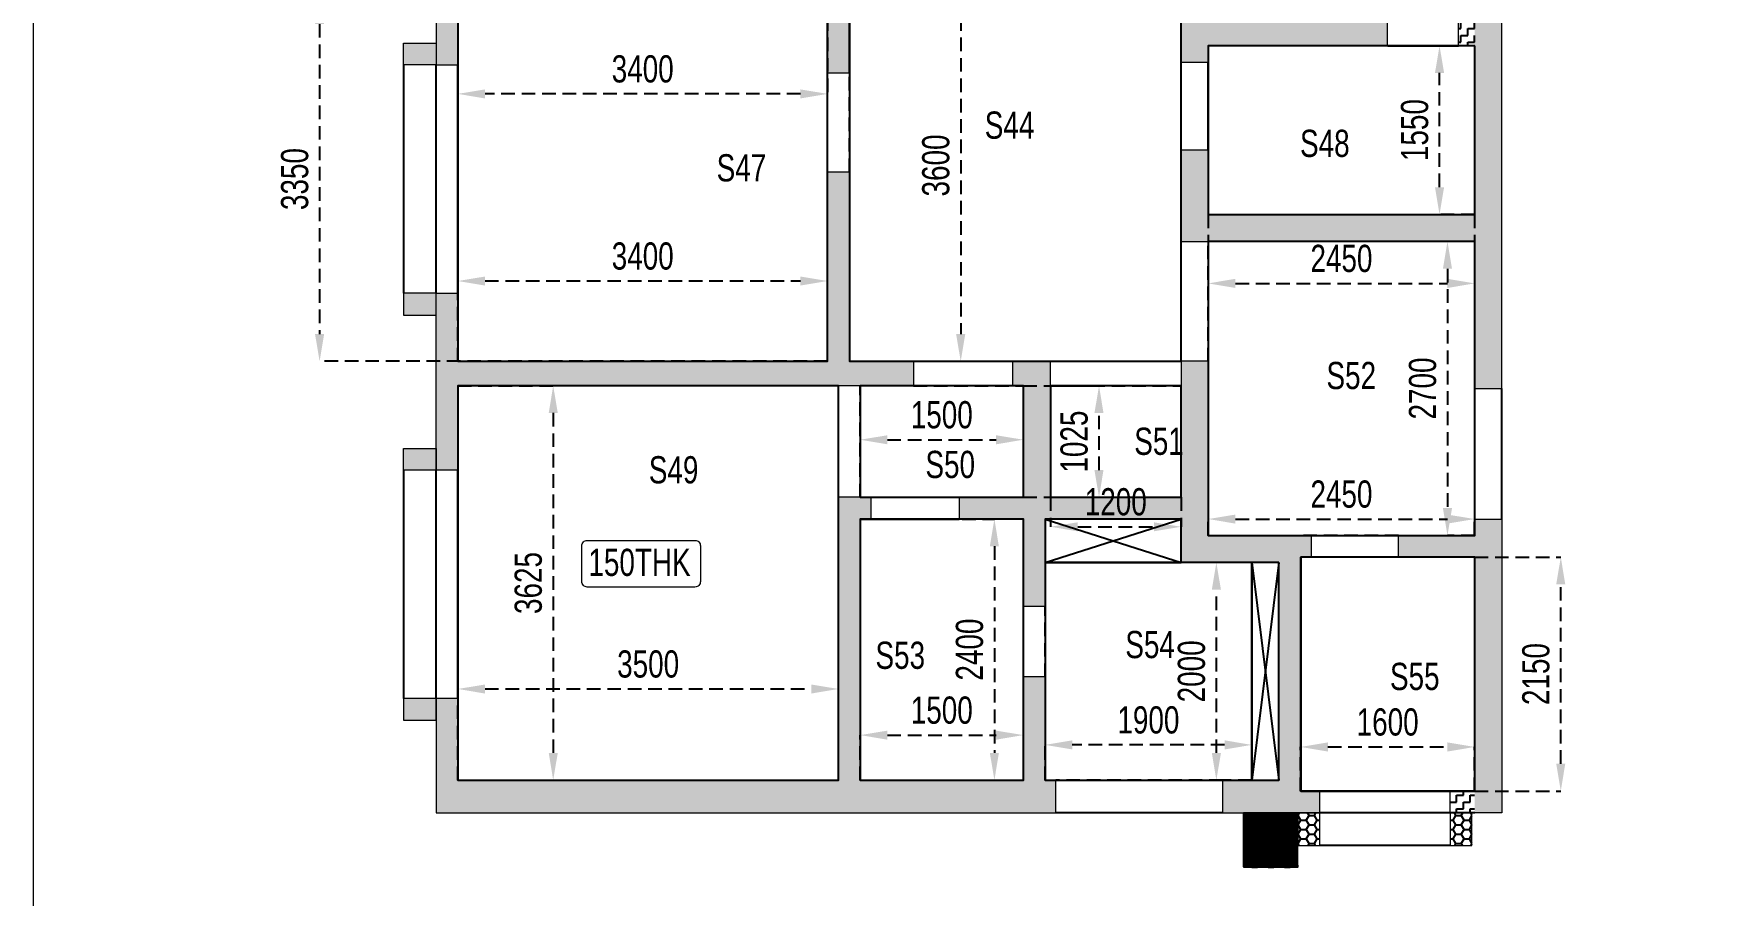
# Model space of a CAD drawing. Header units: millimetres. Extents: x 352 to 36305, y 188 to 51036.
# Drawn here: x 352 to 15754, y 17142 to 25065 of the extents above; entities that cross this region are included whole.
import ezdxf

# ---------------------------------------------------------------- set-up
doc = ezdxf.new("R2010")
doc.units = ezdxf.units.MM
doc.linetypes.add('HIDDEN', pattern=[0.375, 0.25, -0.125])
for name, color, linetype in [('$1$S-Non-Strl-RCW Hatch', 7, 'Continuous'), ('S-BEAM', 4, 'HIDDEN'), ('S-BEAM 1', 6, 'Continuous'), ('S-CUTOUT', 25, 'Continuous'), ('S-WALL HATCH', 251, 'Continuous')]:
    doc.layers.add(name, color=color, linetype=linetype)
for name, color, linetype, lineweight in [('A-ANNO-DIMS', 8, 'Continuous', 15), ("S-BEAM NO'S", 2, 'Continuous', 20), ('S-GENERAL', 252, 'Continuous', 20), ('s-text', 20, 'Continuous', 13), ('S-WALL', 100, 'Continuous', 20)]:
    doc.layers.add(name, color=color, linetype=linetype, lineweight=lineweight)
doc.styles.add('Dim.s & Anno.(Misc.)', font='ARIALN.TTF')
doc.styles.add('SOBHA', font='swisscl.ttf')
doc.dimstyles.new('S-100-2', dxfattribs={"dimscale": 100, "dimtxt": 2.5, "dimasz": 2.5, "dimexe": 0, "dimexo": 0, "dimgap": 1, "dimtad": 1, "dimdec": 0, "dimzin": 0, "dimdsep": 46, "dimtxsty": 'SOBHA', "dimcen": 0.0895, "dimclrd": 8, "dimclre": 8, "dimclrt": 2, "dimadec": 0, "dimazin": 0, "dimtfac": 1, "dimtdec": 0, "dimtofl": 0, "dimtmove": 0, "dimatfit": 3, "dimfxl": 0.18, "dimtolj": 1, "dimtzin": 0, "dimlwd": -1, "dimlwe": -1, "dimarcsym": 1})
pattern_1 = [(0, (-1181694.055, 214942.476), (75, 43.3012702), [50, -100]), (120, (-1181694.055, 214942.476), (-75, 43.3012702), [50, -100]), (60, (-1181694.055, 214942.476), (2e-14, 86.6025404), [-100, 50])]

# ---------------------------------------------------------------- blocks, each defined once
blk = doc.blocks.new('W02-TP-WALLS')
at = {"layer": 'S-WALL HATCH', "ltscale": 7.5, "transparency": 33554687}
h = blk.add_hatch(color=251, dxfattribs=at)
h.dxf.hatch_style = 1
h.paths.add_polyline_path([(457715, -262390), (457615, -262390), (457615, -261440), (457415, -261440), (457415, -262390), (455915, -262390), (455915, -259990), (455915, -259790), (455715, -259790), (455715, -262390), (452215, -262390), (452215, -261640), (452015, -261640), (452015, -262390), (452015, -262690), (457715, -262690)])
h.paths.add_polyline_path([(459965, -260140), (459115, -260140), (459115, -258540), (458865, -258540), (458865, -259790), (457665, -259790), (457665, -258540), (457415, -258540), (457415, -258765), (457415, -259790), (456825, -259790), (456825, -259990), (457415, -259990), (457415, -260790), (457615, -260790), (457615, -259990), (458865, -259990), (458865, -260390), (459765, -260390), (459765, -262390), (459248, -262390), (459248, -262690), (459965, -262690), (460140, -262690), (460140, -262490), (459965, -262490), (459965, -260340)])
h.paths.add_polyline_path([(456405, -258540), (455815, -258540), (455815, -256800), (455615, -256800), (455615, -258540), (452215, -258540), (452215, -257915), (452015, -257915), (452015, -259540), (452215, -259540), (452215, -258765), (456405, -258765)])
h.paths.add_polyline_path([(461815, -255140), (461565, -255140), (461565, -255390), (461565, -255640), (461565, -257190), (459115, -257190), (459115, -256600), (458865, -256600), (458865, -257440), (459115, -257440), (461565, -257440), (461565, -258790), (461815, -258790)])
h.paths.add_polyline_path([(460765, -255390), (459115, -255390), (459115, -253340), (461565, -253340), (461565, -253640), (461815, -253640), (461815, -253140), (462531, -253140), (462531, -252890), (461365, -252890), (461165, -252890), (461165, -253090), (459065, -253090), (458865, -253090), (458865, -255790), (459115, -255790), (459115, -255640), (460765, -255640)])
h.paths.add_polyline_path([(455815, -254940), (454015, -254940), (453815, -254940), (452015, -254940), (452015, -255190), (452015, -255815), (452215, -255815), (452215, -255190), (455615, -255190), (455615, -255890), (455815, -255890), (455815, -255190)])
h.paths.add_polyline_path([(457615, -251290), (457515, -251290), (457515, -250665), (457315, -250665), (457315, -251290), (452015, -251290), (452015, -251540), (452015, -252440), (452265, -252440), (452265, -252240), (452265, -251540), (453815, -251540), (453815, -252240), (453815, -252440), (453815, -252590), (454015, -252590), (454015, -251540), (457615, -251540)])
h.paths.add_polyline_path([(461365, -247890), (461365, -247640), (461365, -247365), (461165, -247365), (461165, -247640), (457315, -247640), (457315, -247890), (457315, -248565), (457515, -248565), (457515, -247890), (461165, -247890), (461165, -251290), (458525, -251290), (458525, -251540), (458865, -251540), (459065, -251540), (461165, -251540), (461165, -251541), (461365, -251541), (461365, -251540), (461365, -251290)])
h.paths.add_polyline_path([(473615, -261965), (473415, -261965), (473415, -262390), (471815, -262390), (471615, -262390), (469265, -262390), (469265, -258515), (469915, -258515), (469915, -258315), (469215, -258315), (469215, -258200), (469015, -258200), (469015, -258315), (469015, -261240), (468115, -261240), (468115, -261440), (469015, -261440), (469015, -262490), (468415, -262490), (468215, -262490), (468215, -262690), (469015, -262690), (473615, -262690)])
h.paths.add_polyline_path([(476465, -260090), (476465, -259690), (476265, -259690), (476265, -260090), (474565, -260090), (474565, -259640), (474365, -259640), (474365, -260090), (471815, -260090), (471815, -258540), (472605, -258540), (472605, -258315), (472515, -258315), (472515, -256550), (472315, -256550), (472315, -258315), (471615, -258315), (471015, -258315), (471015, -258515), (471615, -258515), (471615, -260090), (471615, -260340), (471815, -260340), (473415, -260340), (473415, -260765), (473615, -260765), (473615, -260340), (474365, -260340), (476465, -260340)])
h.paths.add_polyline_path([(476465, -257665), (476265, -257665), (476265, -258315), (474365, -258315), (473415, -258315), (473415, -258540), (474365, -258540), (474365, -258990), (474565, -258990), (474565, -258540), (476265, -258540), (476265, -258940), (476465, -258940)], flags=17)
h.paths.add_polyline_path([(476465, -254690), (474715, -254690), (474515, -254690), (472315, -254690), (472315, -254915), (472315, -255640), (472515, -255640), (472515, -254915), (476265, -254915), (476265, -255565), (476465, -255565), (476465, -254915)])
h.paths.add_polyline_path([(469215, -254480), (469015, -254480), (469015, -255140), (467315, -255140), (467315, -253090), (467415, -253090), (467415, -252890), (467315, -252890), (465215, -252890), (464331, -252890), (464331, -253140), (465215, -253140), (465465, -253140), (467065, -253140), (467065, -254190), (466265, -254190), (466265, -254390), (467065, -254390), (467065, -256940), (466915, -256940), (466915, -257190), (469015, -257190), (469015, -257290), (469215, -257290), (469215, -257190), (469215, -256940), (469215, -256840), (469015, -256840), (469015, -256940), (467315, -256940), (467315, -255340), (469015, -255340), (469015, -256030), (469215, -256030)])
h.paths.add_polyline_path([(465465, -257190), (466205, -257190), (466205, -256940), (465465, -256940), (465465, -254390), (465465, -254190), (465465, -254065), (465215, -254065), (465215, -262690), (465465, -262690), (465465, -261440), (465465, -261240)])
h.paths.add_polyline_path([(476465, -250390), (476265, -250390), (476265, -251040), (471475, -251040), (471475, -251290), (474515, -251290), (474715, -251290), (476465, -251290)])
h.paths.add_polyline_path([(476465, -247390), (471015, -247390), (470815, -247390), (470815, -247640), (472415, -247640), (472415, -248090), (470615, -248090), (470615, -248290), (472415, -248290), (472415, -249840), (471375, -249840), (471375, -250040), (472615, -250040), (472615, -247640), (476265, -247640), (476265, -248290), (476465, -248290)])
h.paths.add_polyline_path([(476465, -243340), (476215, -243340), (476215, -244040), (473615, -244040), (473415, -244040), (471015, -244040), (470815, -244040), (470815, -244290), (471015, -244290), (476465, -244290)])
h.paths.add_polyline_path([(474715, -241665), (476215, -241665), (476215, -241840), (476465, -241840), (476465, -241365), (474665, -241365), (474465, -241365), (474465, -242265), (473415, -242265), (470715, -242265), (470715, -242490), (470815, -242490), (470815, -243080), (471015, -243080), (471015, -242490), (473415, -242490), (473615, -242490), (474715, -242490)])
h.paths.add_polyline_path([(476465, -238615), (476465, -238015), (476265, -238015), (476265, -238615), (474465, -238615), (472865, -238615), (472865, -236300), (472665, -236300), (472665, -238865), (474465, -238865), (474665, -238865), (476465, -238865)])
h.paths.add_polyline_path([(476465, -234390), (476265, -234390), (476265, -235041), (472665, -235041), (472465, -235041), (472465, -235265), (472665, -235265), (472865, -235265), (476265, -235265), (476265, -235915), (476465, -235915)])
h.paths.add_polyline_path([(476465, -231340), (472465, -231340), (470765, -231340), (470765, -231640), (472465, -231640), (472465, -232990), (471365, -232990), (471365, -232440), (470715, -232440), (470715, -232640), (471165, -232640), (471165, -234130), (471365, -234130), (471365, -233240), (472465, -233240), (472465, -234030), (472665, -234030), (472665, -231640), (476265, -231640), (476265, -232290), (476465, -232290)])
h.paths.add_polyline_path([(471365, -235040), (471165, -235040), (469615, -235040), (469615, -232640), (470065, -232640), (470065, -232440), (469615, -232440), (469615, -231640), (470015, -231640), (470015, -231340), (469615, -231340), (469365, -231340), (469365, -232290), (468865, -232290), (468865, -232490), (469365, -232490), (469365, -232640), (469365, -233990), (469365, -234190), (469365, -235040), (469365, -235390), (469615, -235390), (469615, -235265), (471365, -235265)])
h.paths.add_polyline_path([(463965, -232490), (464515, -232490), (464515, -232290), (463965, -232290), (463965, -231340), (463065, -231340), (463065, -231640), (463665, -231640), (463665, -235465), (460265, -235465), (460265, -235290), (460015, -235290), (460015, -236040), (459115, -236040), (459115, -235390), (458865, -235390), (458865, -240165), (459115, -240165), (460515, -240165), (460515, -240855), (460715, -240855), (460715, -240665), (461415, -240665), (461415, -240365), (461315, -240365), (461315, -239815), (461015, -239815), (461015, -239965), (460715, -239965), (459115, -239965), (459115, -236240), (460015, -236240), (460265, -236240), (460265, -235715), (461015, -235715), (461015, -239315), (461315, -239315), (461315, -238815), (461315, -238615), (461315, -235715), (463665, -235715), (463665, -238615), (463665, -238815), (463965, -238815), (463965, -238615)])
h.paths.add_polyline_path([(460965, -231340), (459240, -231340), (459240, -231640), (460040, -231640), (460040, -232390), (459190, -232390), (459190, -232590), (460040, -232590), (460040, -234090), (460015, -234090), (460015, -234290), (460015, -234380), (460265, -234380), (460265, -231640), (460965, -231640)])
h.paths.add_polyline_path([(458490, -231340), (457540, -231340), (455865, -231340), (455865, -231640), (457315, -231640), (457315, -234090), (457015, -234090), (457015, -234290), (459105, -234290), (459105, -234090), (457540, -234090), (457540, -232590), (458540, -232590), (458540, -232390), (457540, -232390), (457540, -231640), (458490, -231640)])
h.paths.add_polyline_path([(455915, -234090), (454565, -234090), (454565, -233090), (454365, -233090), (454365, -233190), (453590, -233190), (453590, -233390), (454365, -233390), (454365, -234040), (452215, -234040), (452215, -233390), (452990, -233390), (452990, -233190), (452215, -233190), (452215, -233015), (452015, -233015), (452015, -234040), (452015, -234290), (452015, -234915), (452215, -234915), (452215, -234290), (454565, -234290), (455615, -234290), (455815, -234290), (455915, -234290)])
h.paths.add_polyline_path([(454665, -231340), (452015, -231340), (452015, -231640), (452015, -231815), (452215, -231815), (452215, -231640), (454365, -231640), (454365, -232290), (454565, -232290), (454565, -231640), (454665, -231640)])
h.paths.add_polyline_path([(455815, -237640), (455815, -235300), (455615, -235300), (455615, -237640), (452215, -237640), (452215, -237015), (452015, -237015), (452015, -237640), (452015, -237890), (453815, -237890), (454015, -237890), (455815, -237890)])
h.paths.add_polyline_path([(456455, -241290), (454015, -241290), (454015, -240240), (453815, -240240), (453815, -240390), (453815, -240590), (453815, -241290), (452215, -241290), (452215, -240590), (452215, -240390), (452015, -240390), (452015, -242290), (452215, -242290), (452215, -241515), (456455, -241515)])
h.paths.add_polyline_path([(457765, -245040), (457665, -245040), (457465, -245040), (455965, -245040), (455965, -242640), (456555, -242640), (456555, -242440), (455765, -242440), (455765, -245040), (452215, -245040), (452215, -244390), (452015, -244390), (452015, -245040), (452015, -245290), (457765, -245290)])
h.paths.add_polyline_path([(461365, -244040), (461165, -244040), (461165, -245040), (459065, -245040), (459065, -242365), (461165, -242365), (461165, -243290), (461365, -243290), (461365, -242365), (461365, -242115), (460715, -242115), (460515, -242115), (459065, -242115), (459065, -241515), (459065, -241290), (457365, -241290), (457365, -241515), (457465, -241515), (457465, -242440), (457465, -242640), (457465, -244240), (457665, -244240), (457665, -241515), (458865, -241515), (458865, -245040), (458515, -245040), (458515, -245290), (459015, -245290), (461165, -245290), (461165, -245565), (461365, -245565)])
h = blk.add_hatch(dxfattribs=at)
h.set_pattern_fill('ZIGZAG', color=251, scale=500)
h.set_pattern_definition([(0, (452215.334, -261440.394), (62.5, 62.5), [62.5, -62.5]), (90, (452277.834, -261440.394), (-62.5, 62.5), [62.5, -62.5])])
h.paths.add_polyline_path([(471615, -261240), (471815, -261240), (471815, -261390), (471615, -261390)])
h.paths.add_polyline_path([(471815, -260340), (471615, -260340), (471615, -260440), (471815, -260440)])
h.paths.add_polyline_path([(465465, -261240), (466015, -261240), (466015, -261440), (465465, -261440)])
h.paths.add_polyline_path([(460065, -260140), (459965, -260140), (459965, -260340), (460065, -260340)])
h.paths.add_polyline_path([(457415, -258765), (457315, -258765), (457315, -258540), (457415, -258540)])
h.paths.add_polyline_path([(456015, -259790), (455915, -259790), (455915, -259990), (456015, -259990)])
h.paths.add_polyline_path([(453390, -252240), (453815, -252240), (453815, -252440), (453390, -252440)])
h.paths.add_polyline_path([(452640, -252440), (452265, -252440), (452265, -252240), (452640, -252240)])
h.paths.add_polyline_path([(453815, -254690), (454015, -254690), (454015, -254940), (453815, -254940)])
h.paths.add_polyline_path([(458865, -252750), (459065, -252750), (459065, -253090), (458865, -253090)])
h.paths.add_polyline_path([(458865, -251540), (459065, -251540), (459065, -251640), (458865, -251640)])
h.paths.add_polyline_path([(465215, -253140), (465465, -253140), (465465, -253315), (465215, -253315)])
h.paths.add_polyline_path([(465465, -254190), (465615, -254190), (465615, -254390), (465465, -254390)])
h.paths.add_polyline_path([(469015, -253090), (468625, -253090), (468625, -252890), (469015, -252890)])
h.paths.add_polyline_path([(463515, -250490), (463715, -250490), (463715, -250990), (463515, -250990)])
h.paths.add_polyline_path([(463715, -248990), (463515, -248990), (463515, -249490), (463715, -249490)])
h.paths.add_polyline_path([(463715, -248190), (463515, -248190), (463515, -248690), (463715, -248690)])
h.paths.add_polyline_path([(463715, -246690), (463515, -246690), (463515, -247190), (463715, -247190)])
h.paths.add_polyline_path([(463715, -246390), (463515, -246390), (463515, -245890), (463715, -245890)])
h.paths.add_polyline_path([(463715, -244390), (463515, -244390), (463515, -244890), (463715, -244890)])
h.paths.add_polyline_path([(463715, -244090), (463515, -244090), (463515, -242565), (463715, -242565)])
h.paths.add_polyline_path([(460515, -241965), (460715, -241965), (460715, -242115), (460515, -242115)])
h.paths.add_polyline_path([(457465, -244890), (457665, -244890), (457665, -245040), (457465, -245040)])
h.paths.add_polyline_path([(453815, -240390), (453390, -240390), (453390, -240590), (453815, -240590)])
h.paths.add_polyline_path([(452215, -240390), (452640, -240390), (452640, -240590), (452215, -240590)])
h.paths.add_polyline_path([(453815, -237890), (454015, -237890), (454015, -238140), (453815, -238140)])
h.paths.add_polyline_path([(461315, -238615), (461990, -238615), (461990, -238815), (461315, -238815)])
h.paths.add_polyline_path([(463665, -238615), (462990, -238615), (462990, -238815), (463665, -238815)])
h.paths.add_polyline_path([(463965, -238615), (464065, -238615), (464065, -238815), (463965, -238815)])
h.paths.add_polyline_path([(465315, -238615), (465215, -238615), (465215, -238815), (465315, -238815)])
h.paths.add_polyline_path([(469315, -240665), (468675, -240665), (468675, -240465), (469315, -240465)])
h.paths.add_polyline_path([(467415, -240465), (467565, -240465), (467565, -240665), (467415, -240665)])
h.paths.add_polyline_path([(471015, -244040), (470815, -244040), (470815, -243890), (471015, -243890)])
h.paths.add_polyline_path([(471015, -244290), (470815, -244290), (470815, -244390), (471015, -244390)])
h.paths.add_polyline_path([(470815, -245990), (471015, -245990), (471015, -245890), (470815, -245890)])
h.paths.add_polyline_path([(470815, -246290), (471015, -246290), (471015, -246540), (470815, -246540)])
h.paths.add_polyline_path([(473415, -243590), (473615, -243590), (473615, -244040), (473415, -244040)])
h.paths.add_polyline_path([(473415, -242940), (473615, -242940), (473615, -242490), (473415, -242490)])
h.paths.add_polyline_path([(474665, -241365), (474465, -241365), (474465, -241165), (474665, -241165)])
h.paths.add_polyline_path([(474465, -238865), (474665, -238865), (474665, -239065), (474465, -239065)])
h.paths.add_polyline_path([(472865, -235265), (472665, -235265), (472665, -235365), (472865, -235365)])
h.paths.add_polyline_path([(472665, -235041), (472465, -235041), (472465, -234915), (472665, -234915)])
h.paths.add_polyline_path([(471165, -235040), (471365, -235040), (471365, -234915), (471165, -234915)])
h.paths.add_polyline_path([(469365, -233990), (469265, -233990), (469265, -234190), (469365, -234190)])
h.paths.add_polyline_path([(468165, -233990), (468465, -233990), (468465, -234190), (468165, -234190)])
h.paths.add_polyline_path([(467265, -233990), (467165, -233990), (467165, -234190), (467265, -234190)])
h.paths.add_polyline_path([(460015, -234290), (459915, -234290), (459915, -234090), (460015, -234090)])
h.paths.add_polyline_path([(455615, -234290), (455815, -234290), (455815, -234390), (455615, -234390)])
h.paths.add_polyline_path([(457465, -242440), (457365, -242440), (457365, -242640), (457465, -242640)])
h.paths.add_polyline_path([(471015, -247390), (470815, -247390), (470815, -247290), (471015, -247290)])
h.paths.add_polyline_path([(474515, -251290), (474715, -251290), (474715, -251790), (474515, -251790)])
h.paths.add_polyline_path([(474715, -254690), (474515, -254690), (474515, -254190), (474715, -254190)])
h = blk.add_hatch(dxfattribs=at)
h.set_pattern_fill('ZIGZAG', color=251, scale=500)
h.set_pattern_definition([(0, (461415.334, -255640.394), (62.5, 62.5), [62.5, -62.5]), (90, (461477.834, -255640.394), (-62.5, 62.5), [62.5, -62.5])])
h.paths.add_polyline_path([(461565, -255390), (461415, -255390), (461415, -255640), (461565, -255640)])
h = blk.add_hatch(color=251, dxfattribs=at)
h.dxf.hatch_style = 1
h.paths.add_polyline_path([(461565, -262490), (461565, -262690), (461815, -262690), (461815, -259990), (461565, -259990), (461565, -260140), (460865, -260140), (460865, -260340), (461565, -260340)])
h = blk.add_hatch(dxfattribs=at)
h.set_pattern_fill('ZIGZAG', color=251, scale=500)
h.set_pattern_definition([(0, (0, 0), (62.5, 62.5), [62.5, -62.5]), (90, (62.5, 0), (-62.5, 62.5), [62.5, -62.5])])
h.paths.add_polyline_path([(461565, -262490), (461340, -262490), (461340, -262690), (461565, -262690)])
at = {"layer": 'S-WALL', "color": 3}
for points in [[(461365, -252750), (461165, -252750), (461165, -253090), (459065, -253090), (459065, -252750), (458865, -252750), (458865, -255790), (459115, -255790), (459115, -255640), (460765, -255640), (460765, -255390), (459115, -255390), (459115, -253340), (461565, -253340), (461565, -253640), (461815, -253640), (461815, -253140), (462531, -253140), (462531, -252890), (461365, -252890)], [(452215, -255815), (452215, -255190), (455615, -255190), (455615, -255890), (455815, -255890), (455815, -255190), (455815, -254940), (454015, -254940), (454015, -254690), (453815, -254690), (453815, -254940), (452015, -254940), (452015, -255190), (452015, -255815)], [(459115, -257190), (459115, -256600), (458865, -256600), (458865, -257440), (459115, -257440), (461565, -257440), (461565, -258790), (461815, -258790), (461815, -255140), (461565, -255140), (461565, -255390), (461415, -255390), (461415, -255640), (461565, -255640), (461565, -257190)], [(452015, -259540), (452015, -257915), (452215, -257915), (452215, -258540), (455615, -258540), (455615, -256800), (455815, -256800), (455815, -258540), (456405, -258540), (456405, -258765), (452215, -258765), (452215, -259540)], [(457415, -261440), (457415, -262390), (455915, -262390), (455915, -259990), (456015, -259990), (456015, -259790), (455715, -259790), (455715, -262390), (452215, -262390), (452215, -261640), (452015, -261640), (452015, -262390), (452015, -262690), (457715, -262690), (457715, -262390), (457615, -262390), (457615, -261440)]]:
    blk.add_lwpolyline(points, close=True, dxfattribs=at)
blk.add_lwpolyline([(459965, -262690), (460140, -262690), (460140, -262490), (459965, -262490), (459965, -260340), (460065, -260340), (460065, -260140), (459115, -260140), (459115, -258540), (458865, -258540), (458865, -259790), (457665, -259790), (457665, -258540), (457415, -258540), (457315, -258540), (457315, -258765), (457415, -258765), (457415, -259790), (456825, -259790), (456825, -259990), (457415, -259990), (457415, -260790), (457615, -260790), (457615, -259990), (458865, -259990), (458865, -260390), (459765, -260390), (459765, -262390), (459248, -262390), (459248, -262690), (459965, -262690)], dxfattribs=at)
at = {"layer": 'S-WALL', "color": 3, "flags": 128}
blk.add_lwpolyline([(461815, -262690), (461565, -262690), (461340, -262690), (461340, -262490), (461565, -262490), (461565, -260340), (460865, -260340), (460865, -260140), (461565, -260140), (461565, -259990), (461815, -259990)], close=True, dxfattribs=at)
blk = doc.blocks.new('*D253')
at = {"layer": 'Defpoints', "color": 0, "linetype": 'Continuous', "ltscale": 500, "transparency": 16777216}
for p in [(7854, 25652), (7854, 22052), (8878, 22052)]:
    blk.add_point(p, dxfattribs=at)
at = {"layer": 'S-BEAM', "color": 8, "ltscale": 500, "transparency": 16777216}
for p, q in [((7854, 25652), (8878, 25652)), ((8878, 25402), (8878, 22302)), ((7854, 22052), (8878, 22052))]:
    blk.add_line(p, q, dxfattribs=at)
at = {"layer": 'S-BEAM', "color": 8, "linetype": 'Continuous', "ltscale": 500, "transparency": 16777216}
for points in [[(8836, 25402), (8920, 25402), (8878, 25652)], [(8836, 22302), (8920, 22302), (8878, 22052)]]:
    blk.add_solid(points, dxfattribs=at)
at = {"layer": 'S-BEAM', "color": 2, "linetype": 'Continuous', "ltscale": 500, "transparency": 16777216, "insert": (8650, 23852), "char_height": 250, "attachment_point": 5, "rotation": 90, "style": 'SOBHA'}
blk.add_mtext('\\A1;3600', dxfattribs=at)
blk = doc.blocks.new('*D162')
at = {"layer": 'Defpoints', "color": 0, "linetype": 'Continuous', "ltscale": 500, "transparency": 16777216}
for p in [(7654, 22790), (4254, 22052), (7654, 22052)]:
    blk.add_point(p, dxfattribs=at)
at = {"layer": 'S-BEAM', "color": 8, "ltscale": 500, "transparency": 16777216}
for p, q in [((4254, 22052), (4254, 22790)), ((4504, 22790), (7404, 22790)), ((7654, 22052), (7654, 22790))]:
    blk.add_line(p, q, dxfattribs=at)
at = {"layer": 'S-BEAM', "color": 8, "linetype": 'Continuous', "ltscale": 500, "transparency": 16777216}
for points in [[(4504, 22831), (4504, 22748), (4254, 22790)], [(7404, 22831), (7404, 22748), (7654, 22790)]]:
    blk.add_solid(points, dxfattribs=at)
at = {"layer": 'S-BEAM', "color": 2, "linetype": 'Continuous', "ltscale": 500, "transparency": 16777216, "insert": (5954, 23018), "char_height": 250, "attachment_point": 5, "style": 'SOBHA'}
blk.add_mtext('\\A1;3400', dxfattribs=at)
blk = doc.blocks.new('*D163')
at = {"layer": 'Defpoints', "color": 0, "linetype": 'Continuous', "ltscale": 500, "transparency": 16777216}
for p in [(4254, 25402), (7654, 25402), (4254, 24510)]:
    blk.add_point(p, dxfattribs=at)
at = {"layer": 'S-BEAM', "color": 8, "ltscale": 500, "transparency": 16777216}
for p, q in [((4254, 25402), (4254, 24510)), ((7654, 25402), (7654, 24510)), ((7404, 24510), (4504, 24510))]:
    blk.add_line(p, q, dxfattribs=at)
at = {"layer": 'S-BEAM', "color": 8, "linetype": 'Continuous', "ltscale": 500, "transparency": 16777216}
for points in [[(4504, 24551), (4504, 24468), (4254, 24510)], [(7404, 24551), (7404, 24468), (7654, 24510)]]:
    blk.add_solid(points, dxfattribs=at)
at = {"layer": 'S-BEAM', "color": 2, "linetype": 'Continuous', "ltscale": 500, "transparency": 16777216, "insert": (5954, 24738), "char_height": 250, "attachment_point": 5, "style": 'SOBHA'}
blk.add_mtext('\\A1;3400', dxfattribs=at)
blk = doc.blocks.new('*D164')
at = {"layer": 'Defpoints', "color": 0, "linetype": 'Continuous', "ltscale": 500, "transparency": 16777216}
for p in [(9454, 21827), (10150, 21827), (9454, 20802)]:
    blk.add_point(p, dxfattribs=at)
at = {"layer": 'S-BEAM', "color": 8, "ltscale": 500, "transparency": 16777216}
for p, q in [((9454, 21827), (10150, 21827)), ((10150, 21052), (10150, 21577)), ((9454, 20802), (10150, 20802))]:
    blk.add_line(p, q, dxfattribs=at)
at = {"layer": 'S-BEAM', "color": 8, "linetype": 'Continuous', "ltscale": 500, "transparency": 16777216}
for points in [[(10108, 21577), (10191, 21577), (10150, 21827)], [(10108, 21052), (10191, 21052), (10150, 20802)]]:
    blk.add_solid(points, dxfattribs=at)
at = {"layer": 'S-BEAM', "color": 2, "linetype": 'Continuous', "ltscale": 500, "transparency": 16777216, "insert": (9922, 21314), "char_height": 250, "attachment_point": 5, "rotation": 90, "style": 'SOBHA'}
blk.add_mtext('\\A1;1025', dxfattribs=at)
blk = doc.blocks.new('*D165')
at = {"layer": 'Defpoints', "color": 0, "linetype": 'Continuous', "ltscale": 500, "transparency": 16777216}
for p in [(9454, 21331), (7954, 20802), (9454, 20802)]:
    blk.add_point(p, dxfattribs=at)
at = {"layer": 'S-BEAM', "color": 8, "ltscale": 500, "transparency": 16777216}
for p, q in [((7954, 20802), (7954, 21331)), ((8204, 21331), (9204, 21331)), ((9454, 20802), (9454, 21331))]:
    blk.add_line(p, q, dxfattribs=at)
at = {"layer": 'S-BEAM', "color": 8, "linetype": 'Continuous', "ltscale": 500, "transparency": 16777216}
for points in [[(8204, 21372), (8204, 21289), (7954, 21331)], [(9204, 21372), (9204, 21289), (9454, 21331)]]:
    blk.add_solid(points, dxfattribs=at)
at = {"layer": 'S-BEAM', "color": 2, "linetype": 'Continuous', "ltscale": 500, "transparency": 16777216, "insert": (8704, 21559), "char_height": 250, "attachment_point": 5, "style": 'SOBHA'}
blk.add_mtext('\\A1;1500', dxfattribs=at)
blk = doc.blocks.new('*D166')
at = {"layer": 'Defpoints', "color": 0, "linetype": 'Continuous', "ltscale": 500, "transparency": 16777216}
for p in [(9704, 20802), (10904, 20802), (10904, 20531)]:
    blk.add_point(p, dxfattribs=at)
at = {"layer": 'S-BEAM', "color": 8, "ltscale": 500, "transparency": 16777216}
for p, q in [((9704, 20802), (9704, 20531)), ((10904, 20802), (10904, 20531)), ((9954, 20531), (10654, 20531))]:
    blk.add_line(p, q, dxfattribs=at)
at = {"layer": 'S-BEAM', "color": 8, "linetype": 'Continuous', "ltscale": 500, "transparency": 16777216}
for points in [[(9954, 20572), (9954, 20489), (9704, 20531)], [(10654, 20572), (10654, 20489), (10904, 20531)]]:
    blk.add_solid(points, dxfattribs=at)
at = {"layer": 'S-BEAM', "color": 2, "linetype": 'Continuous', "ltscale": 500, "transparency": 16777216, "insert": (10304, 20759), "char_height": 250, "attachment_point": 5, "style": 'SOBHA'}
blk.add_mtext('\\A1;1200', dxfattribs=at)
blk = doc.blocks.new('*D167')
at = {"layer": 'Defpoints', "color": 0, "linetype": 'Continuous', "ltscale": 500, "transparency": 16777216}
for p in [(9454, 18616), (7954, 18202), (9454, 18202)]:
    blk.add_point(p, dxfattribs=at)
at = {"layer": 'S-BEAM', "color": 8, "ltscale": 500, "transparency": 16777216}
for p, q in [((7954, 18202), (7954, 18616)), ((8204, 18616), (9204, 18616)), ((9454, 18202), (9454, 18616))]:
    blk.add_line(p, q, dxfattribs=at)
at = {"layer": 'S-BEAM', "color": 8, "linetype": 'Continuous', "ltscale": 500, "transparency": 16777216}
for points in [[(8204, 18657), (8204, 18574), (7954, 18616)], [(9204, 18657), (9204, 18574), (9454, 18616)]]:
    blk.add_solid(points, dxfattribs=at)
at = {"layer": 'S-BEAM', "color": 2, "linetype": 'Continuous', "ltscale": 500, "transparency": 16777216, "insert": (8704, 18844), "char_height": 250, "attachment_point": 5, "style": 'SOBHA'}
blk.add_mtext('\\A1;1500', dxfattribs=at)
blk = doc.blocks.new('*D168')
at = {"layer": 'Defpoints', "color": 0, "linetype": 'Continuous', "ltscale": 500, "transparency": 16777216}
for p in [(7954, 20602), (7954, 18202), (9188, 18202)]:
    blk.add_point(p, dxfattribs=at)
at = {"layer": 'S-BEAM', "color": 8, "ltscale": 500, "transparency": 16777216}
for p, q in [((7954, 20602), (9188, 20602)), ((9188, 20352), (9188, 18452)), ((7954, 18202), (9188, 18202))]:
    blk.add_line(p, q, dxfattribs=at)
at = {"layer": 'S-BEAM', "color": 8, "linetype": 'Continuous', "ltscale": 500, "transparency": 16777216}
for points in [[(9146, 20352), (9229, 20352), (9188, 20602)], [(9146, 18452), (9229, 18452), (9188, 18202)]]:
    blk.add_solid(points, dxfattribs=at)
at = {"layer": 'S-BEAM', "color": 2, "linetype": 'Continuous', "ltscale": 500, "transparency": 16777216, "insert": (8960, 19402), "char_height": 250, "attachment_point": 5, "rotation": 90, "style": 'SOBHA'}
blk.add_mtext('\\A1;2400', dxfattribs=at)
blk = doc.blocks.new('*D169')
at = {"layer": 'Defpoints', "color": 0, "linetype": 'Continuous', "ltscale": 500, "transparency": 16777216}
for p in [(7754, 19040), (4254, 18202), (7754, 18202)]:
    blk.add_point(p, dxfattribs=at)
at = {"layer": 'S-BEAM', "color": 8, "ltscale": 500, "transparency": 16777216}
for p, q in [((4254, 18202), (4254, 19040)), ((4504, 19040), (7504, 19040)), ((7754, 18202), (7754, 19040))]:
    blk.add_line(p, q, dxfattribs=at)
at = {"layer": 'S-BEAM', "color": 8, "linetype": 'Continuous', "ltscale": 500, "transparency": 16777216}
for points in [[(4504, 19081), (4504, 18998), (4254, 19040)], [(7504, 19081), (7504, 18998), (7754, 19040)]]:
    blk.add_solid(points, dxfattribs=at)
at = {"layer": 'S-BEAM', "color": 2, "linetype": 'Continuous', "ltscale": 500, "transparency": 16777216, "insert": (6004, 19268), "char_height": 250, "attachment_point": 5, "style": 'SOBHA'}
blk.add_mtext('\\A1;3500', dxfattribs=at)
blk = doc.blocks.new('*D170')
at = {"layer": 'Defpoints', "color": 0, "linetype": 'Continuous', "ltscale": 500, "transparency": 16777216}
for p in [(4254, 21827), (4254, 18202), (5131, 18202)]:
    blk.add_point(p, dxfattribs=at)
at = {"layer": 'S-BEAM', "color": 8, "ltscale": 500, "transparency": 16777216}
for p, q in [((4254, 21827), (5131, 21827)), ((5131, 21577), (5131, 18452)), ((4254, 18202), (5131, 18202))]:
    blk.add_line(p, q, dxfattribs=at)
at = {"layer": 'S-BEAM', "color": 8, "linetype": 'Continuous', "ltscale": 500, "transparency": 16777216}
for points in [[(5090, 21577), (5173, 21577), (5131, 21827)], [(5090, 18452), (5173, 18452), (5131, 18202)]]:
    blk.add_solid(points, dxfattribs=at)
at = {"layer": 'S-BEAM', "color": 2, "linetype": 'Continuous', "ltscale": 500, "transparency": 16777216, "insert": (4903, 20014), "char_height": 250, "attachment_point": 5, "rotation": 90, "style": 'SOBHA'}
blk.add_mtext('\\A1;3625', dxfattribs=at)
blk = doc.blocks.new('*D171')
at = {"layer": 'Defpoints', "color": 0, "linetype": 'Continuous', "ltscale": 500, "transparency": 16777216}
for p in [(13604, 20252), (14396, 20252), (13604, 18102)]:
    blk.add_point(p, dxfattribs=at)
at = {"layer": 'S-BEAM', "color": 8, "ltscale": 500, "transparency": 16777216}
for p, q in [((13604, 20252), (14396, 20252)), ((14396, 18352), (14396, 20002)), ((13604, 18102), (14396, 18102))]:
    blk.add_line(p, q, dxfattribs=at)
at = {"layer": 'S-BEAM', "color": 8, "linetype": 'Continuous', "ltscale": 500, "transparency": 16777216}
for points in [[(14354, 20002), (14437, 20002), (14396, 20252)], [(14354, 18352), (14437, 18352), (14396, 18102)]]:
    blk.add_solid(points, dxfattribs=at)
at = {"layer": 'S-BEAM', "color": 2, "linetype": 'Continuous', "ltscale": 500, "transparency": 16777216, "insert": (14168, 19177), "char_height": 250, "attachment_point": 5, "rotation": 90, "style": 'SOBHA'}
blk.add_mtext('\\A1;2150', dxfattribs=at)
blk = doc.blocks.new('*D172')
at = {"layer": 'Defpoints', "color": 0, "linetype": 'Continuous', "ltscale": 500, "transparency": 16777216}
for p in [(13604, 18507), (12004, 18102), (13604, 18102)]:
    blk.add_point(p, dxfattribs=at)
at = {"layer": 'S-BEAM', "color": 8, "ltscale": 500, "transparency": 16777216}
for p, q in [((12004, 18102), (12004, 18507)), ((12254, 18507), (13354, 18507)), ((13604, 18102), (13604, 18507))]:
    blk.add_line(p, q, dxfattribs=at)
at = {"layer": 'S-BEAM', "color": 8, "linetype": 'Continuous', "ltscale": 500, "transparency": 16777216}
for points in [[(12254, 18549), (12254, 18465), (12004, 18507)], [(13354, 18549), (13354, 18465), (13604, 18507)]]:
    blk.add_solid(points, dxfattribs=at)
at = {"layer": 'S-BEAM', "color": 2, "linetype": 'Continuous', "ltscale": 500, "transparency": 16777216, "insert": (12804, 18735), "char_height": 250, "attachment_point": 5, "style": 'SOBHA'}
blk.add_mtext('\\A1;1600', dxfattribs=at)
blk = doc.blocks.new('*D173')
at = {"layer": 'Defpoints', "color": 0, "linetype": 'Continuous', "ltscale": 500, "transparency": 16777216}
for p in [(9654, 18526), (9654, 18202), (11554, 18202)]:
    blk.add_point(p, dxfattribs=at)
at = {"layer": 'S-BEAM', "color": 8, "ltscale": 500, "transparency": 16777216}
for p, q in [((9654, 18202), (9654, 18526)), ((11304, 18526), (9904, 18526)), ((11554, 18202), (11554, 18526))]:
    blk.add_line(p, q, dxfattribs=at)
at = {"layer": 'S-BEAM', "color": 8, "linetype": 'Continuous', "ltscale": 500, "transparency": 16777216}
for points in [[(9904, 18568), (9904, 18484), (9654, 18526)], [(11304, 18568), (11304, 18484), (11554, 18526)]]:
    blk.add_solid(points, dxfattribs=at)
at = {"layer": 'S-BEAM', "color": 2, "linetype": 'Continuous', "ltscale": 500, "transparency": 16777216, "insert": (10604, 18754), "char_height": 250, "attachment_point": 5, "style": 'SOBHA'}
blk.add_mtext('\\A1;1900', dxfattribs=at)
blk = doc.blocks.new('*D174')
at = {"layer": 'Defpoints', "color": 0, "linetype": 'Continuous', "ltscale": 500, "transparency": 16777216}
for p in [(11229, 20202), (11554, 20202), (11554, 18202)]:
    blk.add_point(p, dxfattribs=at)
at = {"layer": 'S-BEAM', "color": 8, "ltscale": 500, "transparency": 16777216}
for p, q in [((11554, 20202), (11229, 20202)), ((11229, 18452), (11229, 19952)), ((11554, 18202), (11229, 18202))]:
    blk.add_line(p, q, dxfattribs=at)
at = {"layer": 'S-BEAM', "color": 8, "linetype": 'Continuous', "ltscale": 500, "transparency": 16777216}
for points in [[(11187, 19952), (11271, 19952), (11229, 20202)], [(11187, 18452), (11271, 18452), (11229, 18202)]]:
    blk.add_solid(points, dxfattribs=at)
at = {"layer": 'S-BEAM', "color": 2, "linetype": 'Continuous', "ltscale": 500, "transparency": 16777216, "insert": (11001, 19202), "char_height": 250, "attachment_point": 5, "rotation": 90, "style": 'SOBHA'}
blk.add_mtext('\\A1;2000', dxfattribs=at)
blk = doc.blocks.new('*D175')
at = {"layer": 'Defpoints', "color": 0, "linetype": 'Continuous', "ltscale": 500, "transparency": 16777216}
for p in [(13604, 20602), (11154, 20452), (13604, 20452)]:
    blk.add_point(p, dxfattribs=at)
at = {"layer": 'S-BEAM', "color": 8, "ltscale": 500, "transparency": 16777216}
for p, q in [((11154, 20452), (11154, 20602)), ((11404, 20602), (13354, 20602)), ((13604, 20452), (13604, 20602))]:
    blk.add_line(p, q, dxfattribs=at)
at = {"layer": 'S-BEAM', "color": 8, "linetype": 'Continuous', "ltscale": 500, "transparency": 16777216}
for points in [[(11404, 20643), (11404, 20560), (11154, 20602)], [(13354, 20643), (13354, 20560), (13604, 20602)]]:
    blk.add_solid(points, dxfattribs=at)
at = {"layer": 'S-BEAM', "color": 2, "linetype": 'Continuous', "ltscale": 500, "transparency": 16777216, "insert": (12379, 20830), "char_height": 250, "attachment_point": 5, "style": 'SOBHA'}
blk.add_mtext('\\A1;2450', dxfattribs=at)
blk = doc.blocks.new('*D176')
at = {"layer": 'Defpoints', "color": 0, "linetype": 'Continuous', "ltscale": 500, "transparency": 16777216}
for p in [(13604, 23152), (13354, 20452), (13604, 20452)]:
    blk.add_point(p, dxfattribs=at)
at = {"layer": 'S-BEAM', "color": 8, "ltscale": 500, "transparency": 16777216}
for p, q in [((13604, 23152), (13354, 23152)), ((13354, 22902), (13354, 20702)), ((13604, 20452), (13354, 20452))]:
    blk.add_line(p, q, dxfattribs=at)
at = {"layer": 'S-BEAM', "color": 8, "linetype": 'Continuous', "ltscale": 500, "transparency": 16777216}
for points in [[(13312, 22902), (13396, 22902), (13354, 23152)], [(13312, 20702), (13396, 20702), (13354, 20452)]]:
    blk.add_solid(points, dxfattribs=at)
at = {"layer": 'S-BEAM', "color": 2, "linetype": 'Continuous', "ltscale": 500, "transparency": 16777216, "insert": (13126, 21802), "char_height": 250, "attachment_point": 5, "rotation": 90, "style": 'SOBHA'}
blk.add_mtext('\\A1;2700', dxfattribs=at)
blk = doc.blocks.new('*D177')
at = {"layer": 'Defpoints', "color": 0, "linetype": 'Continuous', "ltscale": 500, "transparency": 16777216}
for p in [(11154, 23402), (13604, 23402), (13604, 22768)]:
    blk.add_point(p, dxfattribs=at)
at = {"layer": 'S-BEAM', "color": 8, "ltscale": 500, "transparency": 16777216}
for p, q in [((11154, 23402), (11154, 22768)), ((13604, 23402), (13604, 22768)), ((11404, 22768), (13354, 22768))]:
    blk.add_line(p, q, dxfattribs=at)
at = {"layer": 'S-BEAM', "color": 8, "linetype": 'Continuous', "ltscale": 500, "transparency": 16777216}
for points in [[(11404, 22810), (11404, 22726), (11154, 22768)], [(13354, 22810), (13354, 22726), (13604, 22768)]]:
    blk.add_solid(points, dxfattribs=at)
at = {"layer": 'S-BEAM', "color": 2, "linetype": 'Continuous', "ltscale": 500, "transparency": 16777216, "insert": (12379, 22996), "char_height": 250, "attachment_point": 5, "style": 'SOBHA'}
blk.add_mtext('\\A1;2450', dxfattribs=at)
blk = doc.blocks.new('*D178')
at = {"layer": 'Defpoints', "color": 0, "linetype": 'Continuous', "ltscale": 500, "transparency": 16777216}
for p in [(13281, 24952), (13604, 24952), (13604, 23402)]:
    blk.add_point(p, dxfattribs=at)
at = {"layer": 'S-BEAM', "color": 8, "ltscale": 500, "transparency": 16777216}
for p, q in [((13604, 24952), (13281, 24952)), ((13281, 23652), (13281, 24702)), ((13604, 23402), (13281, 23402))]:
    blk.add_line(p, q, dxfattribs=at)
at = {"layer": 'S-BEAM', "color": 8, "linetype": 'Continuous', "ltscale": 500, "transparency": 16777216}
for points in [[(13239, 24702), (13323, 24702), (13281, 24952)], [(13239, 23652), (13323, 23652), (13281, 23402)]]:
    blk.add_solid(points, dxfattribs=at)
at = {"layer": 'S-BEAM', "color": 2, "linetype": 'Continuous', "ltscale": 500, "transparency": 16777216, "insert": (13053, 24177), "char_height": 250, "attachment_point": 5, "rotation": 90, "style": 'SOBHA'}
blk.add_mtext('\\A1;1550', dxfattribs=at)
blk = doc.blocks.new('*D137')
at = {"layer": 'Defpoints', "color": 0, "linetype": 'Continuous', "ltscale": 500, "transparency": 16777216}
for p in [(7654, 25402), (2983, 22052), (7654, 22052)]:
    blk.add_point(p, dxfattribs=at)
at = {"layer": 'S-BEAM', "color": 8, "ltscale": 500, "transparency": 16777216}
for p, q in [((7654, 25402), (2983, 25402)), ((2983, 25152), (2983, 22302)), ((7654, 22052), (2983, 22052))]:
    blk.add_line(p, q, dxfattribs=at)
at = {"layer": 'S-BEAM', "color": 8, "linetype": 'Continuous', "ltscale": 500, "transparency": 16777216}
for points in [[(2941, 25152), (3025, 25152), (2983, 25402)], [(2941, 22302), (3025, 22302), (2983, 22052)]]:
    blk.add_solid(points, dxfattribs=at)
at = {"layer": 'S-BEAM', "color": 2, "linetype": 'Continuous', "ltscale": 500, "transparency": 16777216, "insert": (2755, 23727), "char_height": 250, "attachment_point": 5, "rotation": 90, "style": 'SOBHA'}
blk.add_mtext('\\A1;3350', dxfattribs=at)

msp = doc.modelspace()

# ---------------------------------------------------------------- hatches: boundary and pattern name
at = {"layer": '$1$S-Non-Strl-RCW Hatch', "linetype": 'Continuous', "ltscale": 500, "transparency": 33554687}
h = msp.add_hatch(dxfattribs=at)
h.set_pattern_fill('HONEY', color=25, scale=400)
h.set_pattern_definition(pattern_1)
h.paths.add_polyline_path([(4054.2, 28801.8), (3554.2, 28801.8), (3554.2, 29301.8), (4054.2, 29301.8)])
h.paths.add_polyline_path([(4054.2, 24776.8), (3754.2, 24776.8), (3754.2, 24976.8), (4054.2, 24976.8)])
h.paths.add_polyline_path([(4054.2, 22676.8), (3754.2, 22676.8), (3754.2, 22476.8), (4054.2, 22476.8)])
h.paths.add_polyline_path([(4054.2, 21051.8), (3754.2, 21051.8), (3754.2, 21251.8), (4054.2, 21251.8)])
h.paths.add_polyline_path([(4054.2, 18951.8), (3754.2, 18951.8), (3754.2, 18751.8), (4054.2, 18751.8)])
h = msp.add_hatch(dxfattribs=at)
h.set_pattern_fill('HONEY', color=25, scale=400)
h.set_pattern_definition(pattern_1)
h.paths.add_polyline_path([(11979.2, 17601.8), (11979.1, 17601.8), (11979.1, 17901.8), (11479.2, 17901.8), (11479.2, 17401.8), (11979.2, 17401.8)])
h = msp.add_hatch(dxfattribs=at)
h.set_pattern_fill('ANSI31', color=256)
h.set_pattern_definition([(45, (11479.16341, 17401.81432), (-0.088388348, 0.088388348), [])])
edge = h.paths.add_edge_path()
edge.add_line((11979.1, 17901.8), (11479.2, 17901.8))
edge.add_line((11479.2, 17901.8), (11479.2, 17401.8))
edge.add_line((11479.2, 17401.8), (11979.2, 17401.8))
edge.add_line((11979.2, 17401.8), (11979.2, 17901.8))
h = msp.add_hatch(dxfattribs=at)
h.set_pattern_fill('HONEY', color=25, scale=400)
h.set_pattern_definition(pattern_1)
h.paths.add_polyline_path([(13379.1, 17901.8), (13379.1, 17601.8), (13579.1, 17601.8), (13579.1, 17901.8)])
h.paths.add_polyline_path([(11979.1, 17901.8), (11979.1, 17601.8), (12179.1, 17601.8), (12179.1, 17901.8)])

# ---------------------------------------------------------------- linework, layer by layer
at = {"layer": 'A-ANNO-DIMS', "color": 8}
msp.add_line((8207.3, 20801.8, 0), (8207.6, 20801.8, 0), dxfattribs=at)
at = {"layer": 'S-BEAM', "ltscale": 500}
for p, q in [((10904.2, 23991.8), (10904.2, 24801.8)), ((7654.2, 23791.8), (7654.2, 24701.8)), ((7854.2, 23791.8), (7854.2, 24701.8)), ((10904.2, 22051.8), (10904.2, 23151.8)), ((11154.2, 22051.8), (11154.2, 23151.8)), ((8444.2, 22051.8), (9454.2, 22051.8)), ((9704.2, 22051.8), (10904.2, 22051.8)), ((7754.2, 20801.8), (7754.2, 21826.8)), ((7954.2, 20801.8), (7954.2, 21826.8)), ((8444.2, 21826.8), (9454.2, 21826.8)), ((9704.2, 21826.8), (10904.2, 21826.8)), ((13604.2, 20601.8), (13604.2, 21801.8)), ((7954.2, 20801.8), (8864.2, 20801.8)), ((12904.2, 20451.8), (12004.2, 20451.8)), ((9454.2, 19149.6), (9454.2, 19801.8)), ((9654.2, 19149.6), (9654.2, 19801.8)), ((11287.3, 18201.8), (9754.2, 18201.8))]:
    msp.add_line(p, q, dxfattribs=at)
at = {"layer": 'S-BEAM', "color": 41, "linetype": 'Continuous', "ltscale": 500, "true_color": 0xf4ee51}
for points in [[(10904.2, 27841.8), (10904.2, 28951.8), (10904.2, 29051.8), (10564.2, 29051.8), (9654.2, 29051.8), (6054.2, 29051.8), (6054.2, 28001.8), (6054.2, 25651.8), (7854.2, 25651.8), (7854.2, 25401.8), (7854.2, 24701.8), (7854.2, 23791.8), (7854.2, 22051.8), (8444.2, 22051.8), (9454.2, 22051.8), (9704.2, 22051.8), (10904.2, 22051.8), (10904.2, 23151.8), (10904.2, 23991.8), (10904.2, 24801.8)], [(7654.2, 23791.8), (7654.2, 24701.8), (7654.2, 25401.8), (4254.2, 25401.8), (4254.2, 24776.8), (4254.2, 22676.8), (4254.2, 22051.8), (7654.2, 22051.8)], [(13604.2, 24951.8), (13454.2, 24951.8), (12804.2, 24951.8), (11154.2, 24951.8), (11154.2, 24801.8), (11154.2, 23991.8), (11154.2, 23401.8), (13604.2, 23401.8)], [(13604.2, 21801.8), (13604.2, 23151.8), (11154.2, 23151.8), (11154.2, 22051.8), (11154.2, 20451.8), (12104.2, 20451.8), (12904.2, 20451.8), (13604.2, 20451.8), (13604.2, 20601.8)], [(7754.2, 21826.8), (4254.2, 21826.8), (4254.2, 21051.8), (4254.2, 18951.8), (4254.2, 18201.8), (7754.2, 18201.8), (7754.2, 20801.8)], [(9454.2, 21826.8), (9354.2, 21826.8), (8444.2, 21826.8), (7954.2, 21826.8), (7954.2, 20801.8), (8054.2, 20801.8), (8864.2, 20801.8), (9454.2, 20801.8)], [(10904.2, 21826.8), (9704.2, 21826.8), (9704.2, 20801.8), (10904.2, 20801.8)], [(9454.2, 19801.8), (9454.2, 20601.8), (8864.2, 20601.8), (7954.2, 20601.8), (7954.2, 18201.8), (9454.2, 18201.8), (9454.2, 19151.8)], [(11554.2, 20201.8), (10904.2, 20201.8), (9654.2, 20201.8), (9654.2, 19801.8), (9654.2, 19149.6), (9654.2, 18201.8), (9754.2, 18201.8), (11287.3, 18201.8), (11554.2, 18201.8)], [(13604.2, 20251.8), (12904.2, 20251.8), (12004.2, 20251.8), (12004.2, 18101.8), (12179.2, 18101.8), (13604.2, 18101.8)]]:
    msp.add_lwpolyline(points, close=True, dxfattribs=at)
at = {"layer": 'S-BEAM 1', "color": 1, "ltscale": 500}
for p, q in [((12804.2, 24951.8), (13454.2, 24951.8)), ((11154.2, 23991.8), (11154.2, 24801.8)), ((3754.2, 24776.8), (3754.2, 22676.8)), ((4054.2, 22676.8), (4054.2, 24776.8)), ((4254.2, 22676.8), (4254.2, 24776.8)), ((13854.2, 20601.8), (13854.2, 21801.8)), ((3754.2, 21051.8), (3754.2, 18951.8)), ((4054.2, 18951.8), (4054.2, 21051.8)), ((4254.2, 18951.8), (4254.2, 21051.8)), ((7954.2, 20601.8), (8864.2, 20601.8)), ((12904.2, 20251.8), (12004.2, 20251.8)), ((13604.2, 18101.8), (12179.2, 18101.8)), ((11287.3, 17901.8), (9754.2, 17901.8)), ((13604.2, 17901.8), (12179.2, 17901.8)), ((13379.1, 17601.8), (12179.1, 17601.8))]:
    msp.add_line(p, q, dxfattribs=at)
at = {"layer": 'S-CUTOUT', "color": 35}
for p, q in [((9654.2, 20201.8, 0), (10904.2, 20601.8, 0)), ((9654.2, 20601.8, 0), (10904.2, 20201.8, 0)), ((11804.2, 20201.8, 0), (11554.2, 18201.8, 0)), ((11554.2, 20201.8, 0), (11804.2, 18201.8, 0))]:
    msp.add_line(p, q, dxfattribs=at)
at = {"layer": 'S-CUTOUT', "color": 1, "elevation": 0}
for points in [[(10904.2, 20201.8), (10904.2, 20601.8), (9654.2, 20601.8), (9654.2, 20201.8)], [(11804.2, 20201.8), (11554.2, 20201.8), (11554.2, 18201.8), (11804.2, 18201.8)]]:
    msp.add_lwpolyline(points, close=True, dxfattribs=at)
at = {"layer": 'S-GENERAL', "color": 252, "ltscale": 7.5}
msp.add_lwpolyline([(352.2, 51036.1), (36305.1, 51036.1), (36305.1, 188.5), (352.2, 188.5)], close=True, dxfattribs=at)
at = {"layer": 'S-GENERAL', "color": 160}
msp.add_lwpolyline([(5444.2, 20406), (6434.8, 20406, -0.4142136), (6484.8, 20356), (6484.8, 20027.1, -0.4142136), (6434.8, 19977.1), (5444.2, 19977.1, -0.4142136), (5394.2, 20027.1), (5394.2, 20356, -0.4142136)], format="xyb", close=True, dxfattribs=at)
at = {"layer": 'S-WALL', "ltscale": 500}
for points in [[(4054.2, 24776.8), (3754.2, 24776.8), (3754.2, 24976.8), (4054.2, 24976.8)], [(4054.2, 22676.8), (3754.2, 22676.8), (3754.2, 22476.8), (4054.2, 22476.8)], [(4054.2, 21051.8), (3754.2, 21051.8), (3754.2, 21251.8), (4054.2, 21251.8)], [(4054.2, 18951.8), (3754.2, 18951.8), (3754.2, 18751.8), (4054.2, 18751.8)], [(11979.1, 17901.8), (11479.2, 17901.8), (11479.2, 17401.8), (11979.2, 17401.8), (11979.2, 17901.8)], [(11979.1, 17901.8), (11979.1, 17601.8), (12179.1, 17601.8), (12179.1, 17901.8)], [(13379.1, 17901.8), (13379.1, 17601.8), (13579.1, 17601.8), (13579.1, 17901.8)]]:
    msp.add_lwpolyline(points, close=True, dxfattribs=at)

# ---------------------------------------------------------------- block references
at = {"layer": 'S-BEAM'}
msp.add_blockref('W02-TP-WALLS', (-447961.2, 280592.2), dxfattribs=at)

# ---------------------------------------------------------------- texts
at = {"layer": "S-BEAM NO'S", "color": 3, "linetype": 'Continuous', "style": 'SOBHA'}
for s, p in [('S44', (9099.4, 24097.9, 0)), ('S48', (11998.4, 23930.4, 0)), ('S47', (6633.9, 23705.4, 0)), ('S52', (12241.4, 21796.4, 0)), ('S51', (10473.9, 21191.9, 0)), ('S49', (6010.4, 20929.9, 0)), ('S50', (8553.9, 20978.9, 0)), ('S54', (10391.9, 19323.4, 0)), ('S53', (8094.4, 19224.9, 0)), ('S55', (12825.4, 19030.4, 0))]:
    msp.add_text(s, height=250, dxfattribs=at).set_placement(p)
at = {"layer": 's-text', "color": 2, "insert": (5454.6, 20328.9, -416), "char_height": 250, "width": 3976.363, "attachment_point": 1, "style": 'Dim.s & Anno.(Misc.)'}
msp.add_mtext('{\\fSwis721 LtCn BT|b0|i0|c0|p34;150THK }', dxfattribs=at)

# ---------------------------------------------------------------- dimensions: what is measured, and where the dimension line sits
at = {"layer": 'S-BEAM', "color": 41, "linetype": 'Continuous', "ltscale": 500, "true_color": 0xf4ee51}
for base, p1, p2, picture, middle in [((8878, 22051.8), (7854.2, 25651.8), (7854.2, 22051.8), '*D253', (8649.9, 23851.8)), ((2983, 22051.8), (7654.2, 25401.8), (7654.2, 22051.8), '*D137', (2754.9, 23726.8)), ((13281, 24951.8), (13604.2, 23401.8), (13604.2, 24951.8), '*D178', (13053, 24176.8)), ((13354.2, 20451.8), (13604.2, 23151.8), (13604.2, 20451.8), '*D176', (13126.1, 21801.8)), ((10149.5, 21826.8), (9454.2, 20801.8), (9454.2, 21826.8), '*D164', (9921.5, 21314.3)), ((9187.5, 18201.8), (7954.2, 20601.8), (7954.2, 18201.8), '*D168', (8959.5, 19401.8)), ((11229, 20201.8), (11554.2, 18201.8), (11554.2, 20201.8), '*D174', (11001, 19201.8)), ((14395.5, 20251.8), (13604.2, 18101.8), (13604.2, 20251.8), '*D171', (14167.5, 19176.8))]:
    dim = msp.add_linear_dim(base=base, p1=p1, p2=p2, angle=90, dimstyle='S-100-2', dxfattribs=at)
    dim.commit()
    dim.dimension.update_dxf_attribs({"geometry": picture, "text_midpoint": middle})
for base, p1, p2, picture, middle in [((4254.2, 24509.5), (7654.2, 25401.8), (4254.2, 25401.8), '*D163', (5954.2, 24737.7)), ((13604.2, 22768), (11154.2, 23401.8), (13604.2, 23401.8), '*D177', (12379.2, 22996.1)), ((7654.2, 22789.5), (4254.2, 22051.8), (7654.2, 22051.8), '*D162', (5954.2, 23017.7)), ((9454.2, 21330.5), (7954.2, 20801.8), (9454.2, 20801.8), '*D165', (8704.2, 21558.6)), ((13604.2, 20601.8), (11154.2, 20451.8), (13604.2, 20451.8), '*D175', (12379.2, 20829.8)), ((10904.2, 20530.5), (9704.2, 20801.8), (10904.2, 20801.8), '*D166', (10304.2, 20758.6)), ((7754.2, 19039.5), (4254.2, 18201.8), (7754.2, 18201.8), '*D169', (6004.2, 19267.7)), ((9454.2, 18615.5), (7954.2, 18201.8), (9454.2, 18201.8), '*D167', (8704.2, 18843.6)), ((9654.2, 18526), (11554.2, 18201.8), (9654.2, 18201.8), '*D173', (10604.2, 18754.1)), ((13604.2, 18507), (12004.2, 18101.8), (13604.2, 18101.8), '*D172', (12804.2, 18735.1))]:
    dim = msp.add_linear_dim(base=base, p1=p1, p2=p2, dimstyle='S-100-2', dxfattribs=at)
    dim.commit()
    dim.dimension.update_dxf_attribs({"geometry": picture, "text_midpoint": middle})
dim = msp.add_aligned_dim(p1=(4254.2, 21826.8), p2=(4254.2, 18201.8), distance=877.2, dimstyle='S-100-2', dxfattribs=at)
dim.commit()
dim.dimension.update_dxf_attribs({"geometry": '*D170', "text_midpoint": (4903.2, 20014.3)})

doc.saveas('drawing.dxf')
